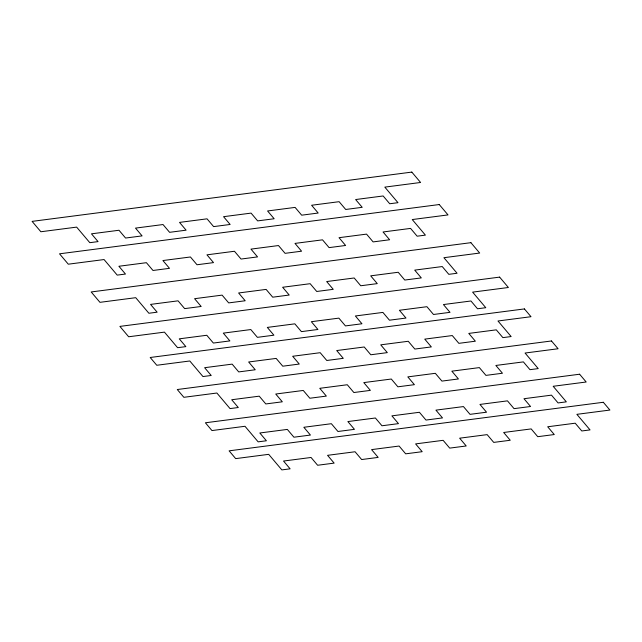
<?xml version="1.0" encoding="UTF-8"?>
<svg xmlns="http://www.w3.org/2000/svg" width="642" height="642" viewBox="0 0 642 642"><rect width="100%" height="100%" fill="white"/><g stroke="black" fill="none" stroke-linecap="round" stroke-linejoin="round"><path stroke-width="0.96" d="M411.819 172.096L32.1 221.378L40.871 231.754L76.639 227.116L89.8 242.676L98.049 241.609L91.477 233.824L118.995 230.253L125.567 238.038L142.083 235.895L135.502 228.111L163.02 224.54L169.592 232.324L186.108 230.181L179.527 222.397L207.045 218.826L213.617 226.61L230.133 224.467L223.552 216.683L251.07 213.112L257.651 220.896L274.158 218.753L267.578 210.969L295.095 207.398L301.676 215.182L318.183 213.04L311.603 205.255L339.12 201.684L345.701 209.469L362.208 207.326L355.628 199.542L383.146 195.97L389.726 203.755L397.976 202.687L384.823 187.119L420.59 182.48L411.819 172.096M439.24 204.541L59.521 253.815L68.293 264.191L104.06 259.553L117.213 275.113L125.471 274.046L118.89 266.261L146.408 262.69L152.989 270.475L169.496 268.332L162.916 260.548L190.433 256.977L197.014 264.761L213.521 262.618L206.949 254.834L234.458 251.263L241.039 259.047L257.546 256.904L250.974 249.12L278.484 245.549L285.064 253.333L301.571 251.191L294.999 243.406L322.517 239.835L329.089 247.619L345.605 245.477L339.024 237.692L366.542 234.121L373.114 241.906L389.63 239.763L383.049 231.979L410.567 228.408L417.139 236.192L425.397 235.124L412.244 219.556L448.012 214.918L439.24 204.541M470.907 242.676L91.188 291.958L99.959 302.334L135.727 297.687L148.888 313.256L157.138 312.189L150.557 304.404L178.075 300.833L184.655 308.617L201.163 306.475L194.59 298.69L222.1 295.119L228.68 302.904L245.188 300.761L238.615 292.977L266.125 289.406L272.706 297.19L289.213 295.047L282.64 287.263L310.158 283.692L316.731 291.476L333.246 289.333L326.666 281.549L354.183 277.978L360.756 285.762L377.271 283.62L370.691 275.835L398.209 272.264L404.781 280.048L421.296 277.906L414.716 270.122L442.234 266.55L448.806 274.335L457.064 273.259L443.911 257.699L479.678 253.052L470.907 242.676M499.62 277.119L119.902 326.393L128.665 336.769L164.44 332.131L177.593 347.691L185.851 346.624L179.27 338.84L206.788 335.268L213.369 343.053L229.876 340.91L223.296 333.126L250.813 329.555L257.394 337.339L273.901 335.196L267.321 327.412L294.838 323.841L301.419 331.625L317.926 329.482L311.354 321.698L338.864 318.127L345.444 325.911L361.952 323.769L355.379 315.984L382.889 312.413L389.469 320.197L405.977 318.055L399.404 310.271L426.922 306.699L433.494 314.484L450.01 312.341L443.429 304.557L470.947 300.986L477.52 308.77L485.777 307.703L472.624 292.134L508.392 287.496L499.62 277.119M524.418 308.922L150.196 357.49L156.776 365.266L189.799 360.981L202.952 376.549L211.21 375.482L204.629 367.697L232.147 364.126L238.72 371.911L255.235 369.768L248.655 361.984L276.172 358.413L282.753 366.197L299.26 364.054L292.68 356.27L320.197 352.699L326.778 360.483L343.285 358.34L336.705 350.556L364.223 346.985L370.803 354.769L387.311 352.627L380.73 344.842L408.248 341.271L414.828 349.055L431.336 346.913L424.755 339.128L452.273 335.557L458.853 343.342L475.361 341.199L468.78 333.415L496.298 329.844L502.879 337.628L511.136 336.552L497.975 320.992L530.998 316.707L524.418 308.922M551.502 340.966L177.28 389.525L183.861 397.31L216.884 393.024L230.037 408.593L238.294 407.518L231.714 399.741L259.232 396.17L265.804 403.946L282.32 401.804L275.739 394.027L303.257 390.456L309.837 398.241L326.345 396.098L319.764 388.314L347.282 384.743L353.862 392.527L370.37 390.384L363.789 382.6L391.307 379.029L397.888 386.813L414.395 384.67L407.814 376.886L435.332 373.315L441.913 381.099L458.42 378.957L451.84 371.172L479.357 367.601L485.938 375.385L502.445 373.243L495.865 365.458L523.382 361.887L529.963 369.672L538.221 368.596L525.06 353.036L558.083 348.75L551.502 340.966M579.606 374.222L205.392 422.781L211.964 430.565L244.987 426.28L258.14 441.848L266.398 440.773L259.817 432.989L287.335 429.418L293.916 437.202L310.423 435.059L303.843 427.275L331.36 423.704L337.941 431.488L354.448 429.346L347.876 421.561L375.385 417.998L381.966 425.774L398.473 423.632L391.901 415.856L419.411 412.284L425.991 420.061L442.498 417.918L435.926 410.142L463.444 406.571L470.016 414.347L486.532 412.204L479.951 404.428L507.469 400.857L514.041 408.641L530.557 406.498L523.976 398.714L551.494 395.143L558.067 402.927L566.324 401.852L553.171 386.283L586.186 382.006L579.606 374.222M603.319 402.277L229.106 450.836L235.678 458.621L268.701 454.335L281.854 469.904L290.112 468.829L283.531 461.044L311.049 457.473L317.63 465.257L334.137 463.115L327.556 455.33L355.074 451.759L361.655 459.544L378.162 457.401L371.582 449.617L399.099 446.046L405.68 453.83L422.187 451.687L415.607 443.903L443.124 440.332L449.705 448.116L466.212 445.973L459.64 438.189L487.15 434.626L493.73 442.402L510.238 440.26L503.665 432.483L531.175 428.912L537.755 436.688L554.263 434.546L547.69 426.769L575.208 423.198L581.78 430.975L590.038 429.907L576.877 414.339L609.9 410.053L603.319 402.277"/></g></svg>
